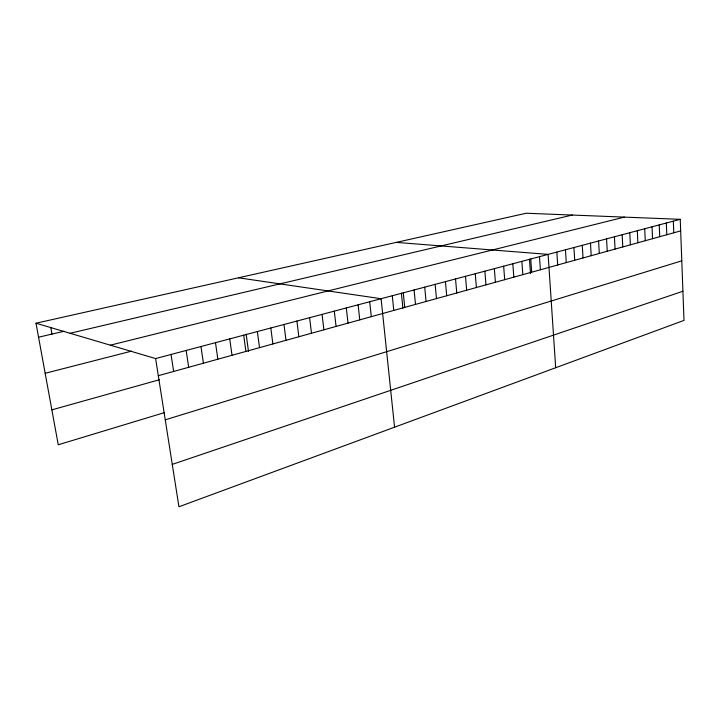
<?xml version="1.0" encoding="UTF-8"?>
<svg xmlns="http://www.w3.org/2000/svg" width="720" height="720" viewBox="0 0 720 720"><rect width="100%" height="100%" fill="white"/><g stroke="black" fill="none" stroke-linecap="round" stroke-linejoin="round"><path stroke-width="1.08" d="M172.269 464.391L682.911 291.249M165.258 419.841L681.777 260.829M164.556 412.578L58.248 444.78L36 323.217L526.203 213.237L680.238 219.321L684 320.391L178.938 506.763L155.61 358.56L36 323.217M51.858 409.86L159.39 379.746M158.31 375.714L680.661 230.895M155.61 358.56L680.238 219.321M45.162 373.293L131.634 351.117M110.331 345.177L624.393 217.116M70.065 333.279L572.265 215.055M38.565 337.212L64.17 331.236M396.297 242.388L548.109 254.385L555.678 367.74M238.482 277.794L381.087 298.719L394.56 427.194M50.832 327.672L51.984 334.08M171.036 354.465L173.655 371.466M186.156 350.451L188.685 367.299M200.97 346.527L203.418 363.213M215.487 342.666L217.854 359.208M229.725 338.895L232.011 355.284M246.15 334.134L248.499 351.423M243.684 335.187L245.898 351.432M257.373 331.551L259.524 347.661M270.801 327.987L272.88 343.953M283.977 324.486L285.993 340.317M296.91 321.057L298.863 336.753M309.6 317.691L311.49 333.252M322.065 314.379L323.892 329.814M334.296 311.139L336.069 326.439M346.311 307.944L348.021 323.118M358.11 304.812L359.766 319.869M369.702 301.734L371.304 316.665M392.283 295.749L393.777 310.437M403.272 292.824L404.73 307.404M401.382 293.094L402.894 308.214M414.09 289.953L415.494 304.416M424.71 287.136L426.069 301.482M435.159 284.364L436.473 298.602M445.437 281.637L446.706 295.758M455.535 278.955L456.768 292.968M465.48 276.318L466.668 290.232M475.254 273.726L476.406 287.532M484.875 271.17L485.991 284.868M494.343 268.659L495.414 282.258M503.658 266.184L504.693 279.684M512.829 263.745L513.828 277.155M521.856 261.351L522.819 274.662M530.739 258.993L531.675 272.205M529.47 259.236L530.487 273.555M539.487 256.671L540.396 269.784M556.848 252.063L557.685 264.996M565.452 249.777L566.262 262.611M573.93 247.536L574.704 260.271M582.273 245.313L583.02 257.967M590.49 243.135L591.21 255.699M598.59 240.984L599.283 253.458M606.564 238.869L607.23 251.262M614.421 236.781L615.06 249.084M622.161 234.729L622.773 246.951M629.793 232.704L630.378 244.836M637.308 230.706L637.875 242.757M644.724 228.744L645.264 240.714M659.232 224.892L659.727 236.7M652.023 226.8L652.545 238.698M666.324 223.011L666.801 234.738M673.326 221.148L673.785 232.803"/></g></svg>
